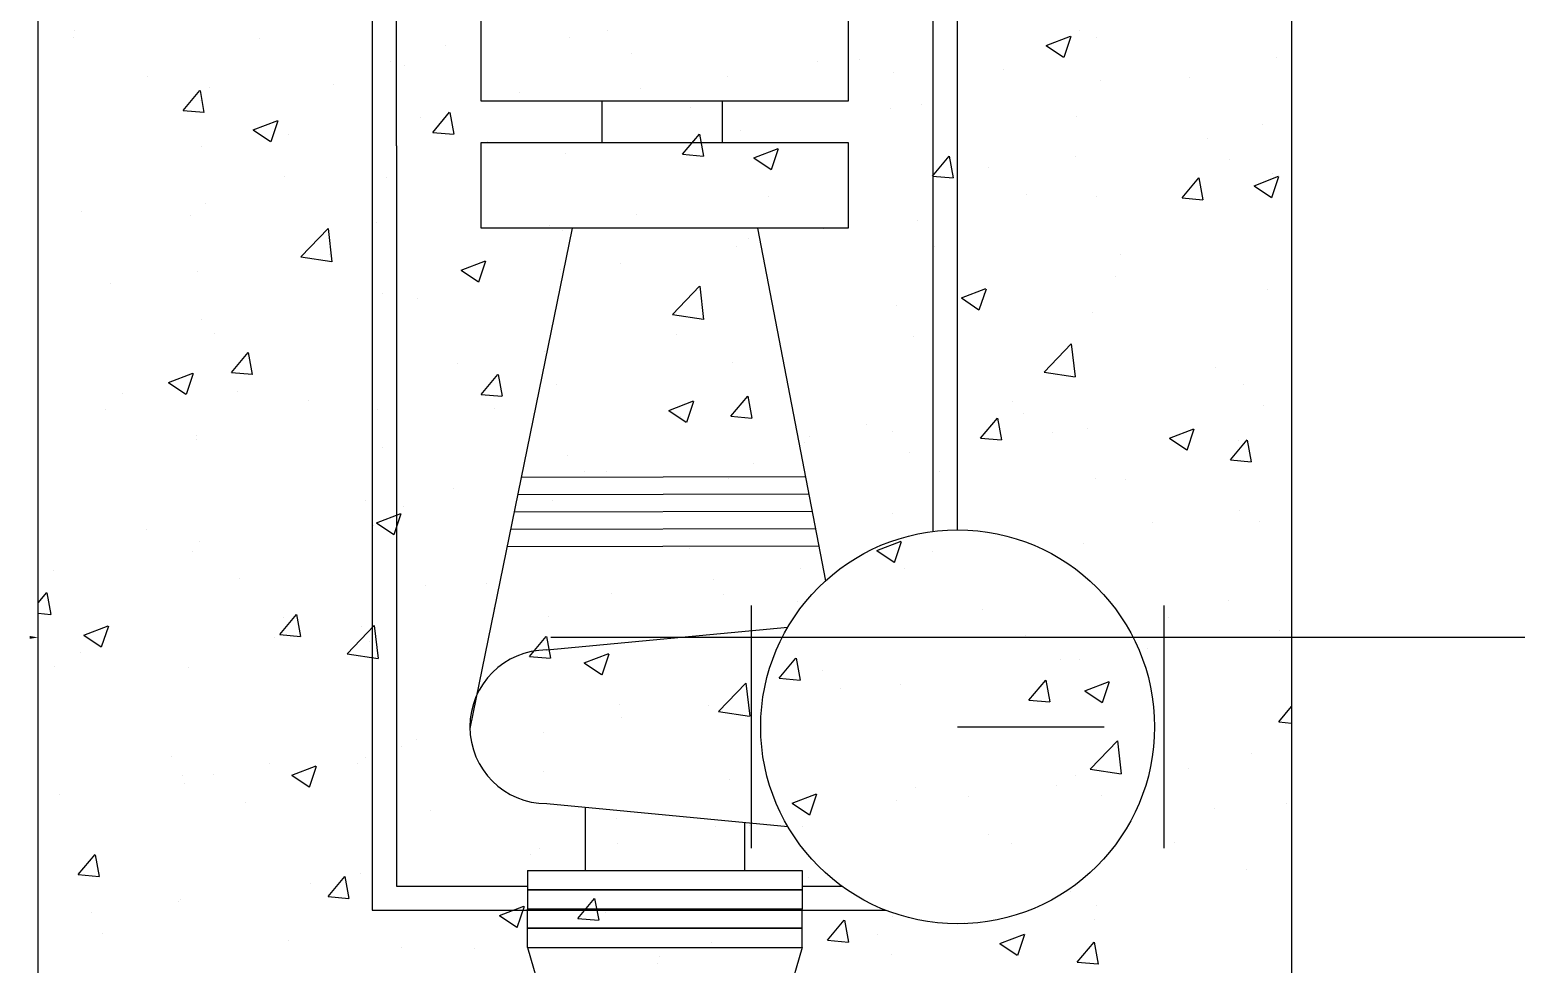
# Model space of a CAD drawing. Header units: inches. Extents: x -90 to 2036, y -33 to 3377.
# Drawn here: x 1241.29 to 1283.31, y 3260.34 to 3286.74 of the extents above; entities that cross this region are included whole.
import ezdxf

# ---------------------------------------------------------------- set-up
doc = ezdxf.new("R2010")
doc.units = ezdxf.units.IN
doc.header["$MEASUREMENT"] = 0
doc.layers.add('First floor Utility', color=69, linetype='CONTINUOUS')

msp = doc.modelspace()

# ---------------------------------------------------------------- linework, layer by layer
at = {"layer": 'First floor Utility', "color": 253, "linetype": 'Continuous'}
for p, q in [((1241.523, 3259.731, -409.449), (1241.523, 3330.597, -409.449)), ((1276.956, 3330.597, -409.449), (1276.956, 3259.731, -409.449)), ((1250.962, 3315.445, -409.449), (1250.962, 3261.869, -409.449)), ((1251.653, 3283.465, -409.449), (1251.653, 3292.435, -409.449)), ((1266.826, 3283.465, -409.449), (1266.826, 3292.435, -409.449)), ((1267.516, 3283.465, -409.449), (1267.516, 3292.435, -409.449)), ((1242.523, 3286.521, -409.449), (1242.523, 3286.521, -409.449)), ((1242.539, 3286.732, -409.449), (1242.539, 3286.732, -409.449)), ((1247.793, 3286.51, -409.449), (1247.793, 3286.51, -409.449)), ((1256.538, 3286.535, -409.449), (1256.538, 3286.535, -409.449)), ((1257.607, 3286.72, -409.449), (1257.607, 3286.72, -409.449)), ((1270.022, 3286.301, -409.449), (1270.711, 3286.566, -409.449)), ((1270.523, 3285.968, -409.449), (1270.723, 3286.563, -409.449)), ((1270.965, 3286.724, -409.449), (1270.965, 3286.724, -409.449)), ((1271.446, 3286.529, -409.449), (1271.446, 3286.529, -409.449)), ((1253.048, 3286.288, -409.449), (1253.048, 3286.288, -409.449)), ((1258.302, 3286.066, -409.449), (1258.302, 3286.066, -409.449)), ((1270.022, 3286.301, -409.449), (1270.512, 3285.971, -409.449)), ((1251.485, 3285.842, -409.449), (1251.485, 3285.842, -409.449)), ((1251.867, 3285.735, -409.449), (1251.867, 3285.735, -409.449)), ((1263.556, 3285.844, -409.449), (1263.556, 3285.844, -409.449)), ((1264.749, 3285.906, -409.449), (1264.749, 3285.906, -409.449)), ((1268.81, 3285.622, -409.449), (1268.81, 3285.622, -409.449)), ((1276.527, 3285.95, -409.449), (1276.527, 3285.95, -409.449)), ((1244.614, 3285.409, -409.449), (1244.614, 3285.409, -409.449)), ((1261.021, 3285.415, -409.449), (1261.021, 3285.415, -409.449)), ((1265.706, 3285.544, -409.449), (1265.706, 3285.544, -409.449)), ((1271.555, 3285.32, -409.449), (1271.555, 3285.32, -409.449)), ((1274.064, 3285.4, -409.449), (1274.064, 3285.4, -409.449)), ((1245.622, 3284.463, -409.449), (1246.097, 3285.028, -409.449)), ((1246.222, 3284.409, -409.449), (1246.109, 3285.025, -409.449)), ((1246.372, 3285.104, -409.449), (1246.372, 3285.104, -409.449)), ((1249.869, 3285.187, -409.449), (1249.869, 3285.187, -409.449)), ((1255.123, 3284.965, -409.449), (1255.123, 3284.965, -409.449)), ((1258.557, 3285.091, -409.449), (1258.557, 3285.091, -409.449)), ((1245.622, 3284.463, -409.449), (1246.211, 3284.411, -409.449)), ((1246.127, 3284.749, -409.449), (1246.127, 3284.749, -409.449)), ((1252.682, 3283.845, -409.449), (1253.156, 3284.411, -409.449)), ((1253.282, 3283.791, -409.449), (1253.168, 3284.408, -409.449)), ((1257.463, 3284.727, -409.449), (1257.463, 3283.554, -409.449)), ((1259.966, 3284.559, -409.449), (1259.966, 3284.559, -409.449)), ((1260.377, 3284.743, -409.449), (1260.377, 3284.743, -409.449)), ((1260.874, 3283.554, -409.449), (1260.874, 3284.727, -409.449)), ((1265.631, 3284.521, -409.449), (1265.631, 3284.521, -409.449)), ((1266.502, 3284.627, -409.449), (1266.502, 3284.627, -409.449)), ((1247.607, 3283.915, -409.449), (1248.296, 3284.179, -409.449)), ((1248.109, 3283.582, -409.449), (1248.308, 3284.176, -409.449)), ((1252.341, 3284.272, -409.449), (1252.341, 3284.272, -409.449)), ((1270.885, 3284.299, -409.449), (1270.885, 3284.299, -409.449)), ((1276.139, 3284.077, -409.449), (1276.139, 3284.077, -409.449)), ((1247.607, 3283.915, -409.449), (1248.097, 3283.584, -409.449)), ((1248.614, 3283.782, -409.449), (1248.614, 3283.782, -409.449)), ((1252.682, 3283.845, -409.449), (1253.27, 3283.794, -409.449)), ((1254.226, 3283.574, -409.449), (1254.226, 3283.574, -409.449)), ((1259.742, 3283.228, -409.449), (1260.216, 3283.793, -409.449)), ((1260.342, 3283.173, -409.449), (1260.228, 3283.79, -409.449)), ((1261.39, 3283.889, -409.449), (1261.39, 3283.889, -409.449)), ((1274.568, 3283.657, -409.449), (1274.568, 3283.657, -409.449)), ((1246.15, 3283.457, -409.449), (1246.15, 3283.457, -409.449)), ((1251.653, 3283.465, -409.449), (1251.653, 3262.547, -409.449)), ((1256.418, 3283.259, -409.449), (1256.418, 3283.259, -409.449)), ((1259.742, 3283.228, -409.449), (1260.33, 3283.176, -409.449)), ((1261.752, 3283.126, -409.449), (1262.441, 3283.391, -409.449)), ((1261.752, 3283.126, -409.449), (1262.242, 3282.796, -409.449)), ((1262.253, 3282.793, -409.449), (1262.453, 3283.388, -409.449)), ((1266.801, 3282.61, -409.449), (1267.276, 3283.175, -409.449)), ((1266.826, 3272.57, -409.449), (1266.826, 3283.465, -409.449)), ((1267.401, 3282.556, -409.449), (1267.288, 3283.173, -409.449)), ((1267.516, 3272.613, -409.449), (1267.516, 3283.465, -409.449)), ((1270.84, 3283.167, -409.449), (1270.84, 3283.167, -409.449)), ((1268.376, 3282.842, -409.449), (1268.376, 3282.842, -409.449)), ((1275.205, 3283.085, -409.449), (1275.205, 3283.085, -409.449)), ((1276.407, 3282.674, -409.449), (1276.407, 3282.674, -409.449)), ((1248.486, 3282.588, -409.449), (1248.486, 3282.588, -409.449)), ((1251.365, 3282.566, -409.449), (1251.365, 3282.566, -409.449)), ((1266.801, 3282.61, -409.449), (1267.39, 3282.558, -409.449)), ((1273.861, 3281.992, -409.449), (1274.335, 3282.558, -409.449)), ((1274.461, 3281.938, -409.449), (1274.347, 3282.555, -409.449)), ((1275.897, 3282.338, -409.449), (1276.586, 3282.603, -409.449)), ((1275.897, 3282.338, -409.449), (1276.387, 3282.008, -409.449)), ((1276.398, 3282.005, -409.449), (1276.598, 3282.6, -409.449)), ((1262.16, 3282.024, -409.449), (1262.16, 3282.024, -409.449)), ((1269.465, 3282.1, -409.449), (1269.465, 3282.1, -409.449)), ((1271.436, 3282.043, -409.449), (1271.436, 3282.043, -409.449)), ((1273.861, 3281.992, -409.449), (1274.449, 3281.941, -409.449)), ((1242.746, 3281.603, -409.449), (1242.746, 3281.603, -409.449)), ((1245.835, 3281.506, -409.449), (1245.835, 3281.506, -409.449)), ((1246.253, 3281.828, -409.449), (1246.253, 3281.828, -409.449)), ((1258.432, 3281.533, -409.449), (1258.432, 3281.533, -409.449)), ((1248.951, 3280.331, -409.449), (1249.718, 3281.129, -409.449)), ((1249.839, 3280.19, -409.449), (1249.73, 3281.125, -409.449)), ((1251.089, 3281.284, -409.449), (1251.089, 3281.284, -409.449)), ((1256.624, 3281.136, -409.449), (1253.731, 3267.001, -409.449)), ((1255.968, 3281.209, -409.449), (1255.968, 3281.209, -409.449)), ((1256.344, 3281.062, -409.449), (1256.344, 3281.062, -409.449)), ((1261.857, 3281.136, -409.449), (1263.777, 3271.169, -409.449)), ((1263.725, 3281.114, -409.449), (1263.725, 3281.114, -409.449)), ((1266.382, 3281.35, -409.449), (1266.382, 3281.35, -409.449)), ((1261.27, 3280.613, -409.449), (1261.27, 3280.613, -409.449)), ((1261.598, 3280.84, -409.449), (1261.598, 3280.84, -409.449)), ((1266.852, 3280.618, -409.449), (1266.852, 3280.618, -409.449)), ((1248.951, 3280.331, -409.449), (1249.827, 3280.195, -409.449)), ((1249.752, 3280.39, -409.449), (1249.752, 3280.39, -409.449)), ((1253.482, 3279.952, -409.449), (1254.171, 3280.216, -409.449)), ((1253.984, 3279.619, -409.449), (1254.183, 3280.214, -409.449)), ((1272.106, 3280.396, -409.449), (1272.106, 3280.396, -409.449)), ((1246.024, 3279.9, -409.449), (1246.024, 3279.9, -409.449)), ((1253.482, 3279.952, -409.449), (1253.972, 3279.622, -409.449)), ((1256.299, 3279.982, -409.449), (1256.299, 3279.982, -409.449)), ((1257.985, 3280.129, -409.449), (1257.985, 3280.129, -409.449)), ((1271.978, 3279.775, -409.449), (1271.978, 3279.775, -409.449)), ((1243.561, 3279.575, -409.449), (1243.561, 3279.575, -409.449)), ((1259.456, 3278.701, -409.449), (1260.222, 3279.5, -409.449)), ((1260.343, 3278.561, -409.449), (1260.234, 3279.496, -409.449)), ((1267.627, 3279.164, -409.449), (1268.316, 3279.428, -409.449)), ((1268.129, 3278.831, -409.449), (1268.328, 3279.425, -409.449)), ((1276.288, 3279.397, -409.449), (1276.288, 3279.397, -409.449)), ((1251.245, 3279.289, -409.449), (1251.245, 3279.289, -409.449)), ((1252.245, 3279.144, -409.449), (1252.245, 3279.144, -409.449)), ((1265.787, 3278.96, -409.449), (1265.787, 3278.96, -409.449)), ((1267.627, 3279.164, -409.449), (1268.117, 3278.833, -409.449)), ((1268.251, 3279.285, -409.449), (1268.251, 3279.285, -409.449)), ((1246.133, 3278.551, -409.449), (1246.133, 3278.551, -409.449)), ((1259.456, 3278.701, -409.449), (1260.331, 3278.566, -409.449)), ((1271.316, 3278.767, -409.449), (1271.316, 3278.767, -409.449)), ((1246.505, 3278.159, -409.449), (1246.505, 3278.159, -409.449)), ((1259.571, 3278.142, -409.449), (1259.571, 3278.142, -409.449)), ((1266.263, 3278.074, -409.449), (1266.263, 3278.074, -409.449)), ((1255.843, 3277.651, -409.449), (1255.843, 3277.651, -409.449)), ((1269.96, 3277.072, -409.449), (1270.727, 3277.871, -409.449)), ((1270.848, 3276.932, -409.449), (1270.739, 3277.867, -409.449)), ((1246.988, 3277.059, -409.449), (1247.463, 3277.625, -409.449)), ((1247.588, 3277.005, -409.449), (1247.474, 3277.622, -409.449)), ((1253.379, 3277.327, -409.449), (1253.379, 3277.327, -409.449)), ((1261.151, 3277.336, -409.449), (1261.151, 3277.336, -409.449)), ((1274.798, 3277.212, -409.449), (1274.798, 3277.212, -409.449)), ((1245.212, 3276.777, -409.449), (1245.901, 3277.042, -409.449)), ((1245.714, 3276.444, -409.449), (1245.913, 3277.039, -409.449)), ((1246.988, 3277.059, -409.449), (1247.576, 3277.008, -409.449)), ((1254.048, 3276.442, -409.449), (1254.522, 3277.007, -409.449)), ((1254.648, 3276.387, -409.449), (1254.534, 3277.004, -409.449)), ((1269.96, 3277.072, -409.449), (1270.836, 3276.936, -409.449)), ((1243.919, 3276.477, -409.449), (1243.919, 3276.477, -409.449)), ((1245.212, 3276.777, -409.449), (1245.702, 3276.447, -409.449)), ((1247.163, 3276.508, -409.449), (1247.163, 3276.508, -409.449)), ((1254.048, 3276.442, -409.449), (1254.636, 3276.39, -409.449)), ((1256.179, 3276.706, -409.449), (1256.179, 3276.706, -409.449)), ((1261.107, 3275.824, -409.449), (1261.582, 3276.39, -409.449)), ((1261.707, 3275.77, -409.449), (1261.594, 3276.387, -409.449)), ((1275.605, 3276.712, -409.449), (1275.605, 3276.712, -409.449)), ((1243.435, 3276.018, -409.449), (1243.435, 3276.018, -409.449)), ((1249.173, 3276.255, -409.449), (1249.173, 3276.255, -409.449)), ((1251.126, 3276.013, -409.449), (1251.126, 3276.013, -409.449)), ((1254.427, 3276.033, -409.449), (1254.427, 3276.033, -409.449)), ((1259.357, 3275.989, -409.449), (1260.046, 3276.254, -409.449)), ((1259.357, 3275.989, -409.449), (1259.847, 3275.659, -409.449)), ((1259.859, 3275.656, -409.449), (1260.058, 3276.251, -409.449)), ((1269.058, 3276.227, -409.449), (1269.058, 3276.227, -409.449)), ((1276.168, 3276.121, -409.449), (1276.168, 3276.121, -409.449)), ((1259.681, 3275.811, -409.449), (1259.681, 3275.811, -409.449)), ((1261.107, 3275.824, -409.449), (1261.696, 3275.773, -409.449)), ((1264.935, 3275.589, -409.449), (1264.935, 3275.589, -409.449)), ((1268.167, 3275.206, -409.449), (1268.641, 3275.772, -409.449)), ((1268.767, 3275.152, -409.449), (1268.653, 3275.769, -409.449)), ((1269.389, 3275.893, -409.449), (1269.389, 3275.893, -409.449)), ((1245.994, 3275.155, -409.449), (1245.994, 3275.155, -409.449)), ((1246.013, 3275.275, -409.449), (1246.013, 3275.275, -409.449)), ((1263.318, 3275.242, -409.449), (1263.318, 3275.242, -409.449)), ((1265.661, 3275.403, -409.449), (1265.661, 3275.403, -409.449)), ((1268.167, 3275.206, -409.449), (1268.755, 3275.155, -409.449)), ((1270.189, 3275.367, -409.449), (1270.189, 3275.367, -409.449)), ((1271.196, 3275.49, -409.449), (1271.196, 3275.49, -409.449)), ((1273.502, 3275.201, -409.449), (1274.191, 3275.465, -409.449)), ((1273.502, 3275.201, -409.449), (1273.992, 3274.871, -409.449)), ((1274.004, 3274.868, -409.449), (1274.203, 3275.463, -409.449)), ((1275.227, 3274.589, -409.449), (1275.701, 3275.154, -409.449)), ((1275.443, 3275.145, -409.449), (1275.443, 3275.145, -409.449)), ((1275.827, 3274.534, -409.449), (1275.713, 3275.151, -409.449)), ((1251.248, 3274.933, -409.449), (1251.248, 3274.933, -409.449)), ((1256.502, 3274.711, -409.449), (1256.502, 3274.711, -409.449)), ((1263.197, 3275.078, -409.449), (1263.197, 3275.078, -409.449)), ((1266.143, 3274.797, -409.449), (1266.143, 3274.797, -409.449)), ((1261.756, 3274.489, -409.449), (1261.756, 3274.489, -409.449)), ((1267.01, 3274.267, -409.449), (1267.01, 3274.267, -409.449)), ((1275.227, 3274.589, -409.449), (1275.815, 3274.537, -409.449)), ((1263.21, 3274.109, -409.449), (1255.182, 3274.092, -409.449)), ((1256.981, 3274.26, -409.449), (1256.981, 3274.26, -409.449)), ((1257.578, 3274.256, -409.449), (1257.578, 3274.256, -409.449)), ((1261.031, 3274.059, -409.449), (1261.031, 3274.059, -409.449)), ((1271.417, 3274.066, -409.449), (1271.417, 3274.066, -409.449)), ((1272.265, 3274.045, -409.449), (1272.265, 3274.045, -409.449)), ((1250.79, 3273.445, -409.449), (1250.79, 3273.445, -409.449)), ((1253.254, 3273.769, -409.449), (1253.254, 3273.769, -409.449)), ((1263.304, 3273.621, -409.449), (1255.082, 3273.603, -409.449)), ((1256.059, 3273.429, -409.449), (1256.059, 3273.429, -409.449)), ((1251.087, 3272.815, -409.449), (1251.776, 3273.079, -409.449)), ((1251.589, 3272.482, -409.449), (1251.788, 3273.076, -409.449)), ((1251.838, 3273.271, -409.449), (1251.838, 3273.271, -409.449)), ((1263.399, 3273.133, -409.449), (1254.982, 3273.114, -409.449)), ((1263.399, 3273.133, -409.449), (1254.982, 3273.114, -409.449)), ((1265.677, 3273.081, -409.449), (1265.677, 3273.081, -409.449)), ((1275.48, 3273.154, -409.449), (1275.48, 3273.154, -409.449)), ((1244.574, 3272.626, -409.449), (1244.574, 3272.626, -409.449)), ((1251.006, 3272.736, -409.449), (1251.006, 3272.736, -409.449)), ((1251.087, 3272.815, -409.449), (1251.577, 3272.484, -409.449)), ((1263.493, 3272.644, -409.449), (1254.882, 3272.625, -409.449)), ((1273.016, 3272.83, -409.449), (1273.016, 3272.83, -409.449)), ((1276.048, 3272.844, -409.449), (1276.048, 3272.844, -409.449)), ((1246.098, 3272.286, -409.449), (1246.098, 3272.286, -409.449)), ((1265.232, 3272.026, -409.449), (1265.921, 3272.291, -409.449)), ((1265.734, 3271.693, -409.449), (1265.933, 3272.288, -409.449)), ((1271.077, 3272.214, -409.449), (1271.077, 3272.214, -409.449)), ((1245.894, 3271.998, -409.449), (1245.894, 3271.998, -409.449)), ((1263.587, 3272.156, -409.449), (1254.782, 3272.137, -409.449)), ((1259.937, 3272.095, -409.449), (1259.937, 3272.095, -409.449)), ((1265.232, 3272.026, -409.449), (1265.722, 3271.696, -409.449)), ((1266.8, 3272.011, -409.449), (1266.8, 3272.011, -409.449)), ((1241.96, 3271.474, -409.449), (1241.96, 3271.474, -409.449)), ((1263.072, 3271.521, -409.449), (1263.072, 3271.521, -409.449)), ((1266.023, 3271.521, -409.449), (1266.023, 3271.521, -409.449)), ((1247.214, 3271.252, -409.449), (1247.214, 3271.252, -409.449)), ((1252.469, 3271.03, -409.449), (1252.469, 3271.03, -409.449)), ((1254.197, 3271.11, -409.449), (1254.197, 3271.11, -409.449)), ((1260.608, 3271.196, -409.449), (1260.608, 3271.196, -409.449)), ((1241.523, 3270.546, -409.449), (1241.769, 3270.839, -409.449)), ((1241.894, 3270.219, -409.449), (1241.78, 3270.836, -409.449)), ((1257.723, 3270.808, -409.449), (1257.723, 3270.808, -409.449)), ((1260.911, 3270.783, -409.449), (1260.911, 3270.783, -409.449)), ((1262.977, 3270.586, -409.449), (1262.977, 3270.586, -409.449)), ((1275.176, 3270.622, -409.449), (1275.176, 3270.622, -409.449)), ((1241.523, 3270.254, -409.449), (1241.882, 3270.222, -409.449)), ((1248.354, 3269.656, -409.449), (1248.828, 3270.221, -409.449)), ((1248.457, 3270.125, -409.449), (1248.457, 3270.125, -409.449)), ((1248.954, 3269.602, -409.449), (1248.84, 3270.219, -409.449)), ((1254.392, 3270.378, -409.449), (1254.392, 3270.378, -409.449)), ((1255.94, 3270.153, -409.449), (1255.94, 3270.153, -409.449)), ((1261.686, 3263.622, -409.449), (1261.686, 3270.472, -409.449)), ((1268.231, 3270.364, -409.449), (1268.231, 3270.364, -409.449)), ((1273.347, 3270.472, -409.449), (1273.347, 3263.622, -409.449)), ((1273.485, 3270.142, -409.449), (1273.485, 3270.142, -409.449)), ((1242.817, 3269.64, -409.449), (1243.507, 3269.905, -409.449)), ((1243.319, 3269.307, -409.449), (1243.518, 3269.902, -409.449)), ((1248.354, 3269.656, -409.449), (1248.942, 3269.604, -409.449)), ((1250.256, 3269.114, -409.449), (1251.023, 3269.913, -409.449)), ((1250.664, 3269.887, -409.449), (1250.664, 3269.887, -409.449)), ((1251.144, 3268.974, -409.449), (1251.035, 3269.908, -409.449)), ((1255.901, 3269.218, -409.449), (1262.716, 3269.865, -409.449)), ((1276.618, 3269.763, -409.449), (1276.618, 3269.763, -409.449)), ((1242.817, 3269.64, -409.449), (1243.307, 3269.31, -409.449)), ((1248.2, 3269.563, -409.449), (1248.2, 3269.563, -409.449)), ((1250.886, 3269.46, -409.449), (1250.886, 3269.46, -409.449)), ((1255.413, 3269.038, -409.449), (1255.888, 3269.604, -409.449)), ((1256.013, 3268.984, -409.449), (1255.9, 3269.601, -409.449)), ((1269.436, 3269.636, -409.449), (1269.436, 3269.636, -409.449)), ((1272.891, 3269.272, -409.449), (1272.891, 3269.272, -409.449)), ((1275.929, 3269.568, -409.449), (1275.929, 3269.568, -409.449)), ((1242.717, 3269.14, -409.449), (1242.717, 3269.14, -409.449)), ((1250.256, 3269.114, -409.449), (1251.132, 3268.978, -409.449)), ((1255.413, 3269.038, -409.449), (1256.002, 3268.987, -409.449)), ((1256.962, 3268.852, -409.449), (1257.652, 3269.116, -409.449)), ((1256.962, 3268.852, -409.449), (1257.452, 3268.522, -409.449)), ((1257.464, 3268.519, -409.449), (1257.663, 3269.114, -409.449)), ((1262.473, 3268.421, -409.449), (1262.947, 3268.986, -409.449)), ((1263.073, 3268.366, -409.449), (1262.959, 3268.983, -409.449)), ((1270.427, 3268.948, -409.449), (1270.427, 3268.948, -409.449)), ((1270.957, 3268.937, -409.449), (1270.957, 3268.937, -409.449)), ((1241.984, 3268.744, -409.449), (1241.984, 3268.744, -409.449)), ((1245.774, 3268.722, -409.449), (1245.774, 3268.722, -409.449)), ((1262.473, 3268.421, -409.449), (1263.061, 3268.369, -409.449)), ((1263.696, 3268.651, -409.449), (1263.696, 3268.651, -409.449)), ((1260.761, 3267.484, -409.449), (1261.527, 3268.283, -409.449)), ((1261.648, 3267.344, -409.449), (1261.539, 3268.279, -409.449)), ((1264.21, 3268.129, -409.449), (1264.21, 3268.129, -409.449)), ((1265.904, 3268.244, -409.449), (1265.904, 3268.244, -409.449)), ((1269.533, 3267.803, -409.449), (1270.007, 3268.368, -409.449)), ((1270.133, 3267.749, -409.449), (1270.019, 3268.366, -409.449)), ((1271.107, 3268.064, -409.449), (1271.796, 3268.328, -409.449)), ((1271.107, 3268.064, -409.449), (1271.597, 3267.733, -409.449)), ((1271.609, 3267.731, -409.449), (1271.808, 3268.325, -409.449)), ((1257.956, 3267.666, -409.449), (1257.956, 3267.666, -409.449)), ((1260.483, 3267.639, -409.449), (1260.483, 3267.639, -409.449)), ((1269.533, 3267.803, -409.449), (1270.121, 3267.752, -409.449)), ((1276.592, 3267.185, -409.449), (1276.956, 3267.619, -409.449)), ((1258.019, 3267.314, -409.449), (1258.019, 3267.314, -409.449)), ((1260.761, 3267.484, -409.449), (1261.636, 3267.349, -409.449)), ((1260.791, 3267.506, -409.449), (1260.791, 3267.506, -409.449)), ((1276.592, 3267.185, -409.449), (1276.956, 3267.154, -409.449)), ((1255.82, 3266.876, -409.449), (1255.82, 3266.876, -409.449)), ((1267.516, 3267.047, -409.449), (1271.655, 3267.047, -409.449)), ((1251.803, 3266.496, -409.449), (1251.803, 3266.496, -409.449)), ((1252.216, 3266.68, -409.449), (1252.216, 3266.68, -409.449)), ((1271.265, 3265.855, -409.449), (1272.032, 3266.654, -409.449)), ((1272.152, 3265.715, -409.449), (1272.044, 3266.65, -409.449)), ((1275.809, 3266.291, -409.449), (1275.809, 3266.291, -409.449)), ((1245.298, 3266.222, -409.449), (1245.298, 3266.222, -409.449)), ((1248.075, 3266.005, -409.449), (1248.075, 3266.005, -409.449)), ((1248.692, 3265.677, -409.449), (1249.382, 3265.942, -409.449)), ((1249.194, 3265.344, -409.449), (1249.393, 3265.939, -409.449)), ((1250.552, 3266, -409.449), (1250.552, 3266, -409.449)), ((1250.766, 3266.183, -409.449), (1250.766, 3266.183, -409.449)), ((1274.029, 3265.881, -409.449), (1274.029, 3265.881, -409.449)), ((1245.611, 3265.681, -409.449), (1245.611, 3265.681, -409.449)), ((1245.654, 3265.445, -409.449), (1245.654, 3265.445, -409.449)), ((1246.475, 3265.695, -409.449), (1246.475, 3265.695, -409.449)), ((1248.692, 3265.677, -409.449), (1249.182, 3265.347, -409.449)), ((1255.806, 3265.778, -409.449), (1255.806, 3265.778, -409.449)), ((1261.06, 3265.556, -409.449), (1261.06, 3265.556, -409.449)), ((1270.837, 3265.661, -409.449), (1270.837, 3265.661, -409.449)), ((1271.265, 3265.855, -409.449), (1272.14, 3265.72, -409.449)), ((1242.119, 3265.122, -409.449), (1242.119, 3265.122, -409.449)), ((1262.837, 3264.889, -409.449), (1263.527, 3265.154, -409.449)), ((1263.339, 3264.556, -409.449), (1263.538, 3265.151, -409.449)), ((1266.314, 3265.334, -409.449), (1266.314, 3265.334, -409.449)), ((1267.837, 3265.066, -409.449), (1267.837, 3265.066, -409.449)), ((1270.301, 3265.39, -409.449), (1270.301, 3265.39, -409.449)), ((1271.569, 3265.112, -409.449), (1271.569, 3265.112, -409.449)), ((1247.373, 3264.9, -409.449), (1247.373, 3264.9, -409.449)), ((1252.627, 3264.678, -409.449), (1252.627, 3264.678, -409.449)), ((1255.901, 3264.876, -409.449), (1262.716, 3264.23, -409.449)), ((1256.987, 3264.773, -409.449), (1256.987, 3262.983, -409.449)), ((1262.837, 3264.889, -409.449), (1263.327, 3264.559, -409.449)), ((1265.784, 3264.968, -409.449), (1265.784, 3264.968, -409.449)), ((1274.769, 3264.749, -409.449), (1274.769, 3264.749, -409.449)), ((1276.823, 3264.89, -409.449), (1276.823, 3264.89, -409.449)), ((1257.881, 3264.456, -409.449), (1257.881, 3264.456, -409.449)), ((1260.672, 3264.23, -409.449), (1260.672, 3264.23, -409.449)), ((1261.492, 3264.346, -409.449), (1261.492, 3262.983, -409.449)), ((1261.621, 3264.247, -409.449), (1261.621, 3264.247, -409.449)), ((1263.136, 3264.234, -409.449), (1263.136, 3264.234, -409.449)), ((1268.39, 3264.012, -409.449), (1268.39, 3264.012, -409.449)), ((1269.029, 3263.764, -409.449), (1269.029, 3263.764, -409.449)), ((1273.644, 3263.79, -409.449), (1273.644, 3263.79, -409.449)), ((1242.66, 3262.87, -409.449), (1243.134, 3263.436, -409.449)), ((1243.26, 3262.816, -409.449), (1243.146, 3263.433, -409.449)), ((1255.43, 3263.432, -409.449), (1255.43, 3263.432, -409.449)), ((1255.7, 3263.6, -409.449), (1255.7, 3263.6, -409.449)), ((1257.894, 3263.757, -409.449), (1257.894, 3263.757, -409.449)), ((1255.359, 3262.983, -409.449), (1263.12, 3262.983, -409.449)), ((1255.359, 3262.983, -409.449), (1255.359, 3262.44, -409.449)), ((1263.12, 3262.983, -409.449), (1263.12, 3262.44, -409.449)), ((1275.689, 3263.014, -409.449), (1275.689, 3263.014, -409.449)), ((1242.66, 3262.87, -409.449), (1243.248, 3262.819, -409.449)), ((1249.214, 3262.614, -409.449), (1249.214, 3262.614, -409.449)), ((1249.719, 3262.252, -409.449), (1250.194, 3262.818, -409.449)), ((1250.319, 3262.198, -409.449), (1250.206, 3262.815, -409.449)), ((1250.647, 3262.907, -409.449), (1250.647, 3262.907, -409.449)), ((1251.653, 3262.547, -409.449), (1255.359, 3262.547, -409.449)), ((1263.12, 3262.547, -409.449), (1264.241, 3262.547, -409.449)), ((1263.289, 3262.778, -409.449), (1263.289, 3262.778, -409.449)), ((1245.486, 3262.123, -409.449), (1245.486, 3262.123, -409.449)), ((1245.535, 3262.169, -409.449), (1245.535, 3262.169, -409.449)), ((1249.719, 3262.252, -409.449), (1250.308, 3262.201, -409.449)), ((1255.359, 3262.44, -409.449), (1263.12, 3262.44, -409.449)), ((1263.12, 3262.44, -409.449), (1255.359, 3262.44, -409.449)), ((1255.359, 3262.44, -409.449), (1263.12, 3262.44, -409.449)), ((1255.359, 3262.44, -409.449), (1263.12, 3262.44, -409.449)), ((1255.359, 3262.44, -409.449), (1263.12, 3262.44, -409.449)), ((1255.359, 3262.44, -409.449), (1255.359, 3261.897, -409.449)), ((1256.779, 3261.635, -409.449), (1257.253, 3262.2, -409.449)), ((1257.379, 3261.58, -409.449), (1257.265, 3262.197, -409.449)), ((1263.12, 3262.44, -409.449), (1263.12, 3261.897, -409.449)), ((1270.718, 3262.384, -409.449), (1270.718, 3262.384, -409.449)), ((1243.022, 3261.799, -409.449), (1243.022, 3261.799, -409.449)), ((1250.962, 3261.869, -409.449), (1265.476, 3261.869, -409.449)), ((1254.568, 3261.715, -409.449), (1255.257, 3261.979, -409.449)), ((1254.568, 3261.715, -409.449), (1255.057, 3261.384, -409.449)), ((1255.069, 3261.381, -409.449), (1255.269, 3261.976, -409.449)), ((1255.359, 3261.897, -409.449), (1263.12, 3261.897, -409.449)), ((1255.359, 3261.897, -409.449), (1263.12, 3261.897, -409.449)), ((1255.359, 3261.897, -409.449), (1263.12, 3261.897, -409.449)), ((1263.12, 3261.897, -409.449), (1255.359, 3261.897, -409.449)), ((1255.359, 3261.897, -409.449), (1263.12, 3261.897, -409.449)), ((1255.359, 3261.897, -409.449), (1263.12, 3261.897, -409.449)), ((1255.359, 3261.897, -409.449), (1263.12, 3261.897, -409.449)), ((1263.12, 3261.897, -409.449), (1255.359, 3261.897, -409.449)), ((1255.359, 3261.354, -409.449), (1255.359, 3261.897, -409.449)), ((1256.256, 3261.869, -409.449), (1256.228, 3261.897, -409.449)), ((1257.549, 3261.793, -409.449), (1257.549, 3261.793, -409.449)), ((1263.12, 3261.354, -409.449), (1263.12, 3261.897, -409.449)), ((1265.664, 3261.691, -409.449), (1265.664, 3261.691, -409.449)), ((1271.44, 3261.999, -409.449), (1271.44, 3261.999, -409.449)), ((1255.359, 3261.354, -409.449), (1263.12, 3261.354, -409.449)), ((1263.12, 3261.354, -409.449), (1255.359, 3261.354, -409.449)), ((1255.359, 3261.354, -409.449), (1263.12, 3261.354, -409.449)), ((1255.359, 3261.354, -409.449), (1263.12, 3261.354, -409.449)), ((1255.359, 3261.354, -409.449), (1263.12, 3261.354, -409.449)), ((1255.359, 3260.812, -409.449), (1255.359, 3261.354, -409.449)), ((1256.779, 3261.635, -409.449), (1257.367, 3261.583, -409.449)), ((1263.12, 3260.812, -409.449), (1263.12, 3261.354, -409.449)), ((1263.839, 3261.017, -409.449), (1264.313, 3261.583, -409.449)), ((1264.439, 3260.963, -409.449), (1264.325, 3261.58, -409.449)), ((1267.712, 3261.508, -409.449), (1267.712, 3261.508, -409.449)), ((1271.388, 3261.602, -409.449), (1271.388, 3261.602, -409.449)), ((1243.34, 3261.219, -409.449), (1243.34, 3261.219, -409.449)), ((1248.594, 3260.997, -409.449), (1248.594, 3260.997, -409.449)), ((1260.552, 3260.953, -409.449), (1260.552, 3260.953, -409.449)), ((1263.839, 3261.017, -409.449), (1264.427, 3260.966, -409.449)), ((1265.248, 3261.184, -409.449), (1265.248, 3261.184, -409.449)), ((1268.712, 3260.926, -409.449), (1269.402, 3261.191, -409.449)), ((1268.712, 3260.926, -409.449), (1269.202, 3260.596, -409.449)), ((1269.214, 3260.593, -409.449), (1269.413, 3261.188, -409.449)), ((1270.898, 3260.4, -409.449), (1271.373, 3260.965, -409.449)), ((1271.498, 3260.345, -409.449), (1271.385, 3260.962, -409.449)), ((1251.809, 3260.808, -409.449), (1251.809, 3260.808, -409.449)), ((1253.848, 3260.775, -409.449), (1253.848, 3260.775, -409.449)), ((1255.359, 3260.812, -409.449), (1263.12, 3260.812, -409.449)), ((1255.359, 3260.812, -409.449), (1255.814, 3259.239, -409.449)), ((1259.102, 3260.553, -409.449), (1259.102, 3260.553, -409.449)), ((1263.12, 3260.812, -409.449), (1262.664, 3259.239, -409.449)), ((1265.648, 3260.617, -409.449), (1265.648, 3260.617, -409.449)), ((1270.898, 3260.4, -409.449), (1271.487, 3260.348, -409.449)), ((1259.032, 3260.365, -409.449), (1259.032, 3260.365, -409.449))]:
    msp.add_line(p, q, dxfattribs=at)
at = {"layer": 'First floor Utility', "color": 253, "linetype": 'Continuous', "elevation": -409.449}
for points in [[(1264.426, 3284.727), (1254.052, 3284.727), (1254.052, 3287.145), (1264.426, 3287.145)], [(1264.426, 3281.136), (1254.052, 3281.136), (1254.052, 3283.554), (1264.426, 3283.554)]]:
    msp.add_lwpolyline(points, close=True, dxfattribs=at)
msp.add_lwpolyline([(1361.96, 3269.573), (1256.015, 3269.573)], dxfattribs=at)
at = {"layer": 'First floor Utility', "color": 253, "linetype": 'Continuous'}
msp.add_circle((1267.516, 3267.047, -409.449), 5.566, dxfattribs=at)
msp.add_arc((1255.901, 3267.047, -409.449), 2.171, 90, 270, dxfattribs=at)
msp.add_solid([(1241.286, 3269.613, -409.449), (1241.523, 3269.573, -409.449), (1241.286, 3269.534, -409.449)], dxfattribs=at)

doc.saveas('drawing.dxf')
